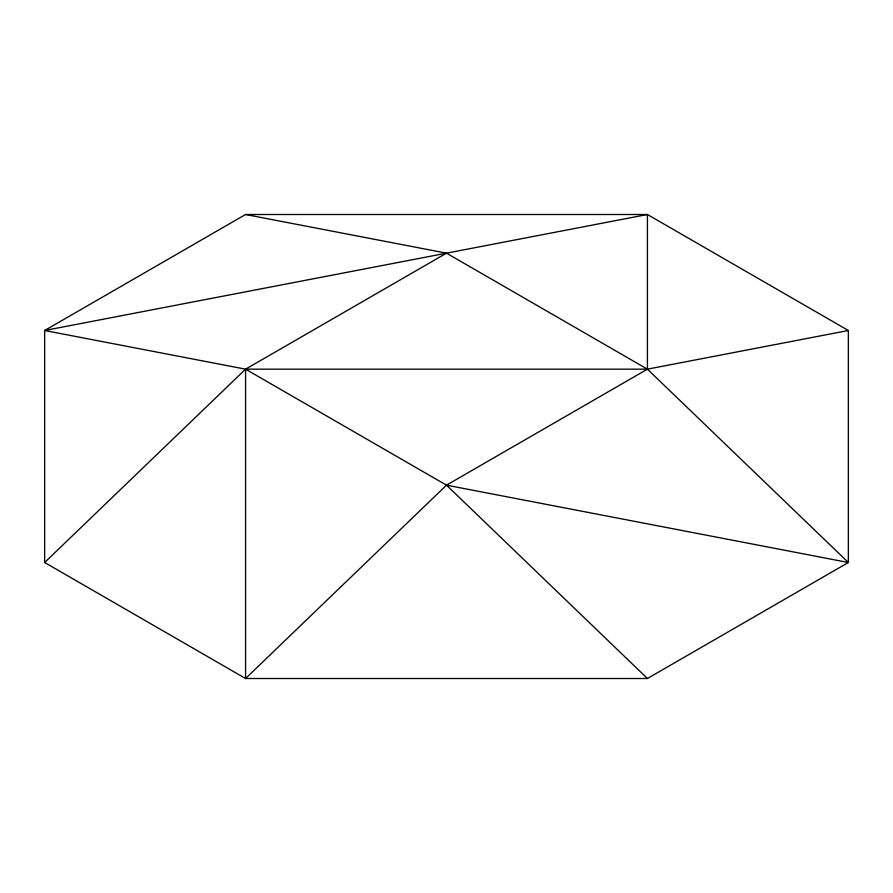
<?xml version="1.0" encoding="UTF-8"?>
<svg xmlns="http://www.w3.org/2000/svg" width="893" height="893" viewBox="0 0 893 893"><rect width="100%" height="100%" fill="white"/><g stroke="black" fill="none" stroke-linecap="round" stroke-linejoin="round"><path stroke-width="1.34" d="M44.65 562.501L245.575 369.166L446.5 253.166L647.425 369.166L848.35 562.501L647.425 678.501L245.575 678.501L44.65 562.501L44.65 330.499L245.575 214.499L647.425 214.499L848.35 330.499L848.35 562.501L446.5 485.167L245.575 369.166L44.65 330.499L647.425 214.499L647.425 369.166L446.5 485.167L245.575 678.501L245.575 369.166L647.425 369.166L848.35 330.499M245.575 214.499L446.5 253.166M446.5 485.167L647.425 678.501"/></g></svg>
